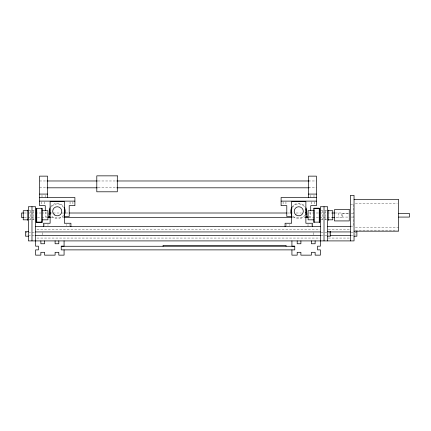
<?xml version="1.0" encoding="UTF-8"?>
<svg xmlns="http://www.w3.org/2000/svg" width="431" height="431" viewBox="0 0 431 431"><rect width="100%" height="100%" fill="white"/><g stroke="black" fill="none" stroke-linecap="round" stroke-linejoin="round"><path stroke-width="0.32" stroke-dasharray="2.15 1.62" d="M39.582 180.977L46.3 180.977M98.042 180.977L117.302 180.977M308.44 180.977L316.413 180.977M39.582 187.814L46.3 187.814M98.042 187.814L117.302 187.814M308.44 187.814L316.413 187.814M355.365 203.297L397.269 203.297M350.419 204.423L353.436 204.423M28.36 210.716L31.377 210.716M31.98 210.716L35.595 210.716M320.4 210.716L324.02 210.716M324.624 210.716L327.635 210.716M24.238 213.006L30.973 213.006M31.625 213.006L41.064 213.006M41.705 213.006L47.119 213.006M51.16 213.006L52.507 213.006M53.18 213.006L60.582 213.006M61.256 213.006L63.271 213.006M65.965 213.006L68.658 213.006M287.364 213.006L290.052 213.006M296.108 213.006L301.495 213.006M308.752 212.995L318.531 212.995M319.834 212.995L332.112 213.011M335.129 212.995L341.864 212.995L341.864 217.553L335.129 217.553M341.864 213.469L348.593 213.469M348.701 213.48L342.316 213.48L342.316 217.068M351.254 213.48L353.167 213.48M46.613 216.491L45.277 216.491L45.277 212.036M308.72 216.491L310.719 216.491L310.719 212.036M341.864 217.084L348.701 217.068M351.254 217.068L353.167 217.068M24.238 217.542L30.973 217.542M31.625 217.542L36.166 217.553M37.47 217.553L41.064 217.542M41.705 217.542L47.119 217.542M51.16 217.542L63.271 217.542M292.746 217.542L304.857 217.542M308.752 217.553L318.531 217.553M319.834 217.553L332.112 217.542M28.36 219.832L31.377 219.832M31.98 219.832L35.595 219.832M320.4 219.832L324.02 219.832M324.624 219.832L327.635 219.832M350.419 226.124L353.436 226.124M355.365 227.256L398.6 227.256M36.942 229.513L319.727 229.513M328.303 229.513L349.751 229.513M355.365 230.149L397.269 230.149M25.515 232.374L26.937 232.374L26.937 235.202M28.36 232.363L34.992 232.363M321.003 232.363L330.485 232.374M351.023 232.363L354.04 232.363M356.884 232.374L355.462 232.374L355.462 235.202M28.36 235.213L34.992 235.213M321.003 235.213L329.645 235.213M351.023 235.213L354.04 235.213M36.942 238.057L319.727 238.057M328.303 238.057L349.751 238.057M353.167 204.423L353.167 226.124M338.507 213.006L338.507 217.542M329.058 232.374L329.058 235.202M325.357 210.716L325.357 219.832M322.679 210.716L322.679 219.832M314.42 201.767L314.42 205.673M313.994 195.221L313.994 197.495M313.396 232.643L313.396 234.933M311.57 201.767L311.57 205.673M311.144 224.389L311.144 225.526M310.859 195.221L310.859 197.495M308.014 224.389L308.014 226.668M289.497 224.389L289.497 225.526M286.367 224.389L286.367 225.526M285.942 201.767L285.942 205.673M283.092 201.767L283.092 205.673M72.904 201.767L72.904 205.673M70.059 201.767L70.059 205.673M69.628 224.389L69.628 225.526M66.498 224.389L66.498 225.526M47.986 224.389L47.986 225.526M45.136 195.221L45.136 197.495M44.851 224.389L44.851 225.526M44.425 201.767L44.425 205.673M42.604 232.643L42.604 234.933M42.001 195.221L42.001 197.495M41.575 201.767L41.575 205.673M33.316 210.716L33.316 219.832M30.639 210.716L30.639 219.832M291.852 207.3A7.973 7.973 0 0 1 305.083 206.433M305.013 215.247A7.402 7.402 0 0 1 292.525 215.284M292.498 207.327A7.402 7.402 0 0 1 304.992 207.289M50.61 206.858A7.973 7.973 0 0 1 63.567 206.433M63.497 215.247A7.402 7.402 0 0 1 51.009 215.284M51.768 206.304A7.402 7.402 0 0 1 63.476 207.289"/><path stroke-width="0.65" d="M46.974 180.977L97.368 180.977M116.855 180.977L309.022 180.977M46.974 187.814L97.368 187.814M116.855 187.814L309.022 187.814M39.582 194.079L47.555 194.079M308.44 194.079L316.413 194.079M39.582 197.495L74.897 197.495L74.897 205.673L69.202 205.673L69.202 216.491L63.88 216.491M316.413 197.495L281.098 197.495L281.098 205.673L286.793 205.673L286.793 216.491L292.121 216.491M354.04 199.359L398.6 199.359L398.6 231.188L354.04 231.188M39.582 201.115L74.897 201.115M281.098 201.115L316.413 201.115M36.737 208.329L42.146 208.281L42.146 222.234L36.737 222.218L36.737 208.27M313.849 208.281L319.263 208.281M27.794 210.721L23.236 210.721L23.236 219.826L27.794 219.826M42.146 210.716L47.9 210.716L47.9 219.832L42.146 219.832M313.849 210.716L308.1 210.716L308.1 219.832L313.849 219.832M328.207 210.721L332.764 210.721L332.764 219.826L328.207 219.826M23.57 213.006L21.55 213.006L21.55 217.542L23.57 217.542M49.139 213.006L50.486 213.006M63.944 213.006L65.291 213.006M69.326 213.006L286.69 213.006M290.726 213.006L292.073 213.006M305.531 213.006L306.877 213.006L306.904 217.542M332.446 213.006L334.467 213.006M398.6 213.469L409.45 213.469L409.45 217.079L398.6 217.079M48.606 216.491L49.937 216.491M306.058 216.491L307.389 216.491M47.793 217.542L50.486 217.542M63.944 217.542L292.073 217.542M305.531 217.542L308.224 217.542M332.446 217.542L334.467 217.542M36.737 222.175L42.146 222.175M313.849 222.17L319.263 222.127M35.595 226.668L320.4 226.668M327.635 226.668L350.419 226.668M28.36 231.366L25.515 231.366L25.515 236.21L28.36 236.21M327.635 231.366L330.485 231.366L330.485 236.21L327.635 236.21M35.595 231.937L320.4 231.937M330.318 231.937L350.419 231.937M35.595 235.638L320.4 235.638M330.318 235.638L350.419 235.638M354.04 236.21L356.884 236.21L356.884 231.366M61.229 246.263L294.766 246.263M350.419 240.907L350.419 195.34L354.04 195.34L354.04 240.907L28.36 240.907L28.36 206.729L35.595 206.729L35.595 246.176L38.445 246.176L38.445 249.878L35.595 249.878L35.595 255.147L40.864 255.147L40.864 252.302L44.565 252.302L44.565 255.147L55.103 255.147L55.103 252.302L58.805 252.302L58.805 255.147L64.074 255.147L64.074 249.878M328.207 210.15L328.207 220.403M327.635 240.907L327.635 206.729L320.4 206.729L320.4 246.176L317.555 246.176L317.555 249.878L320.4 249.878L320.4 255.147L315.131 255.147L315.131 252.302L311.43 252.302L311.43 255.147L300.892 255.147L300.892 252.302L297.191 252.302L297.191 255.147L291.922 255.147L291.922 249.878M324.02 206.729L324.02 240.907M319.834 208.286L319.834 222.261M319.549 208.286L319.549 222.261M319.263 222.186L319.263 208.221L313.849 208.232L313.849 222.234M315.131 240.907L315.131 243.757L311.43 243.757L311.43 240.907M314.134 209.795L314.134 222.234M312.427 226.668L312.427 223.247L305.875 223.247L305.875 201.606L291.636 201.606L291.636 223.247L285.085 223.247L285.085 226.668M310.719 210.764L310.719 205.673L316.413 205.673L316.413 176.139L308.44 176.139L308.44 197.495M300.892 240.907L300.892 243.757L297.191 243.757L297.191 240.907M291.922 240.907L291.922 246.176L294.766 246.176L294.766 249.878L61.229 249.878L61.229 246.176L64.074 246.176L64.074 240.907M286.06 246.263L286.06 245.363L163.08 245.363L163.08 246.263M70.91 226.668L70.91 223.247L64.359 223.247L64.359 201.606L50.12 201.606L50.12 223.247L43.569 223.247L43.569 226.668M58.805 240.907L58.805 243.757L55.103 243.757L55.103 240.907M49.091 213.006L49.091 217.542M47.555 197.495L47.555 176.139L39.582 176.139L39.582 205.673L45.277 205.673L45.277 210.764M44.565 240.907L44.565 243.757L40.864 243.757L40.864 240.907M41.861 208.313L41.861 222.234M36.452 208.286L36.452 222.261M36.166 208.286L36.166 222.261M31.98 206.729L31.98 240.907M27.794 210.15L27.794 220.403M305.908 207.758A7.973 7.973 0 0 1 305.908 214.816M291.852 215.274A7.973 7.973 0 0 1 291.852 207.3M291.701 213.534A7.402 7.402 0 0 1 291.906 208.475M305.811 209.04A7.402 7.402 0 0 1 305.988 212.871M64.149 207.3A7.973 7.973 0 0 1 64.149 215.274M50.088 214.816A7.973 7.973 0 0 1 50.088 207.758M64.294 209.04A7.402 7.402 0 0 1 64.09 214.105M50.185 213.534A7.402 7.402 0 0 1 50.007 209.708M117.302 175.853L96.797 175.853L96.797 191.8L117.302 191.8L117.302 175.853M349.266 209.628L334.456 209.628L334.456 220.925L349.266 220.925L349.266 209.628M54.495 214.924A4.558 4.558 0 0 0 61.762 211.847A4.558 4.558 0 0 0 55.464 207.09A4.558 4.558 0 0 0 54.495 214.924M296.011 214.924A4.558 4.558 0 0 0 303.279 211.847A4.558 4.558 0 0 0 296.981 207.09A4.558 4.558 0 0 0 296.011 214.924"/></g></svg>
